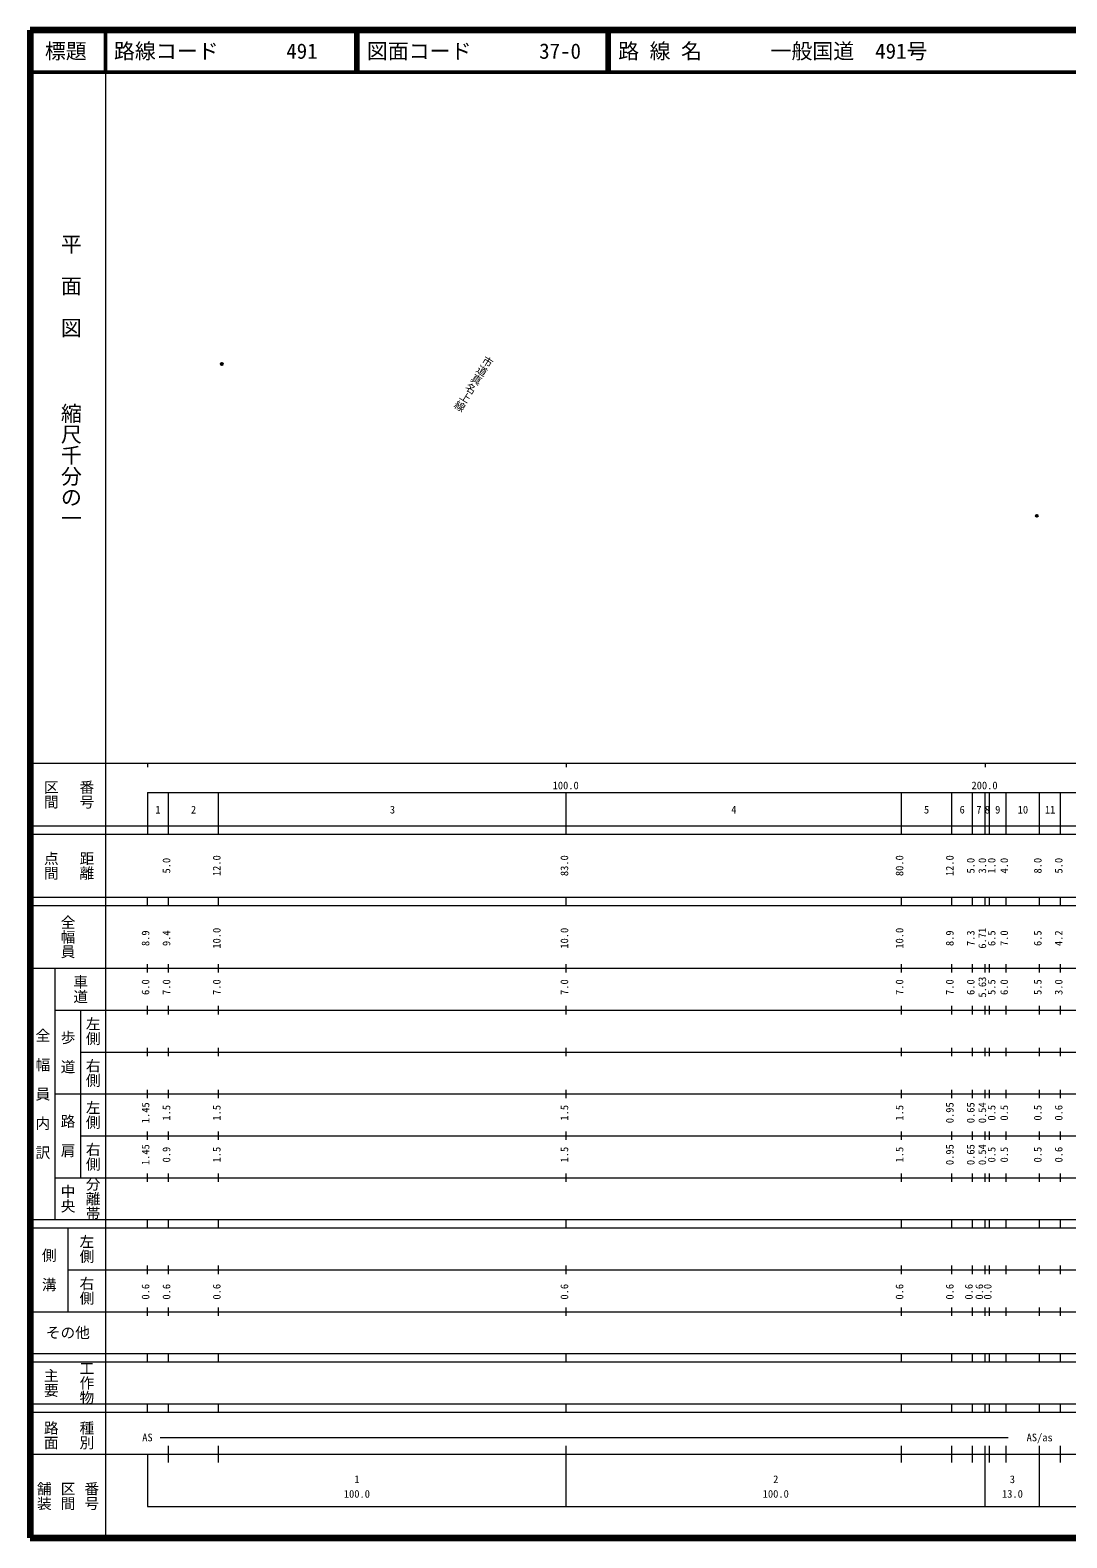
# Model space of a CAD drawing. Units: millimetres, scale not verified. Extents: x 40000 to 680000, y 20000 to 380000.
# Drawn here: x 40000 to 287490, y 20000 to 380000 of the extents above; entities that cross this region are included whole.
import ezdxf
from ezdxf.enums import TextEntityAlignment as Align

# ---------------------------------------------------------------- set-up
doc = ezdxf.new("R2010")
doc.units = ezdxf.units.MM
doc.header["$LTSCALE"] = 1000
doc.header["$PDMODE"] = 32
doc.header["$PDSIZE"] = 500
for name, color, linetype in [('M-BMK-HTXT', 7, 'Continuous'), ('M-OTRS', 6, 'Continuous'), ('M-TTL-TXT', 7, 'Continuous')]:
    doc.layers.add(name, color=color, linetype=linetype)
for name, color, linetype, lineweight in [('M-TTL', 2, 'Continuous', 140), ('M-TTL-BAND', 7, 'Continuous', 13), ('M-TTL-LINE', 7, 'Continuous', 50)]:
    doc.layers.add(name, color=color, linetype=linetype, lineweight=lineweight)
doc.styles.add('@ＭＳ ゴシック', font='')
doc.styles.add('ＭＳ ゴシック', font='')
doc.styles.get('@ＭＳ ゴシック').set_extended_font_data('@MS Gothic')
doc.styles.get('ＭＳ ゴシック').set_extended_font_data('MS Gothic')

msp = doc.modelspace()

# ---------------------------------------------------------------- linework, layer by layer
at = {"layer": 'M-OTRS'}
for p in [(85777, 300277), (280321, 264019)]:
    msp.add_point(p, dxfattribs=at)
at = {"layer": 'M-TTL'}
for p, q in [((40000, 380000), (40000, 20000)), ((680000, 380000), (40000, 380000)), ((40000, 20000), (680000, 20000))]:
    msp.add_line(p, q, dxfattribs=at)
at = {"layer": 'M-TTL-BAND'}
for p, q in [((58000, 370000), (58000, 20000)), ((40000, 205000), (579000, 205000)), ((68000, 205000), (68000, 204000)), ((168000, 205000), (168000, 204000)), ((268000, 205000), (268000, 204000)), ((68000, 198000), (579000, 198000)), ((68000, 198000), (68000, 188000)), ((73000, 188000), (73000, 198000)), ((85000, 188000), (85000, 198000)), ((168000, 188000), (168000, 198000)), ((248000, 188000), (248000, 198000)), ((260000, 188000), (260000, 198000)), ((265000, 188000), (265000, 198000)), ((268000, 188000), (268000, 198000)), ((269000, 188000), (269000, 198000)), ((273000, 188000), (273000, 198000)), ((281000, 188000), (281000, 198000)), ((286000, 188000), (286000, 198000)), ((40000, 190000), (579000, 190000)), ((40000, 188000), (579000, 188000)), ((40000, 173000), (579000, 173000)), ((68000, 171000), (68000, 173000)), ((73000, 171000), (73000, 173000)), ((85000, 171000), (85000, 173000)), ((168000, 171000), (168000, 173000)), ((248000, 171000), (248000, 173000)), ((260000, 171000), (260000, 173000)), ((265000, 171000), (265000, 173000)), ((268000, 171000), (268000, 173000)), ((269000, 171000), (269000, 173000)), ((273000, 171000), (273000, 173000)), ((281000, 171000), (281000, 173000)), ((286000, 171000), (286000, 173000)), ((40000, 171000), (579000, 171000)), ((40000, 156000), (579000, 156000)), ((46000, 96000), (46000, 156000)), ((68000, 155000), (68000, 157000)), ((73000, 155000), (73000, 157000)), ((85000, 155000), (85000, 157000)), ((168000, 155000), (168000, 157000)), ((248000, 155000), (248000, 157000)), ((260000, 155000), (260000, 157000)), ((265000, 155000), (265000, 157000)), ((268000, 155000), (268000, 157000)), ((269000, 155000), (269000, 157000)), ((273000, 155000), (273000, 157000)), ((281000, 155000), (281000, 157000)), ((286000, 155000), (286000, 157000)), ((46000, 146000), (579000, 146000)), ((52000, 146000), (52000, 106000)), ((68000, 145000), (68000, 147000)), ((73000, 145000), (73000, 147000)), ((85000, 145000), (85000, 147000)), ((168000, 145000), (168000, 147000)), ((248000, 145000), (248000, 147000)), ((260000, 145000), (260000, 147000)), ((265000, 145000), (265000, 147000)), ((268000, 145000), (268000, 147000)), ((269000, 145000), (269000, 147000)), ((273000, 145000), (273000, 147000)), ((281000, 145000), (281000, 147000)), ((286000, 145000), (286000, 147000)), ((68000, 135000), (68000, 137000)), ((73000, 135000), (73000, 137000)), ((85000, 135000), (85000, 137000)), ((168000, 135000), (168000, 137000)), ((248000, 135000), (248000, 137000)), ((260000, 135000), (260000, 137000)), ((265000, 135000), (265000, 137000)), ((268000, 135000), (268000, 137000)), ((269000, 135000), (269000, 137000)), ((273000, 135000), (273000, 137000)), ((281000, 135000), (281000, 137000)), ((286000, 135000), (286000, 137000)), ((52000, 136000), (579000, 136000)), ((46000, 126000), (579000, 126000)), ((68000, 125000), (68000, 127000)), ((73000, 125000), (73000, 127000)), ((85000, 125000), (85000, 127000)), ((168000, 125000), (168000, 127000)), ((248000, 125000), (248000, 127000)), ((260000, 125000), (260000, 127000)), ((265000, 125000), (265000, 127000)), ((268000, 125000), (268000, 127000)), ((269000, 125000), (269000, 127000)), ((273000, 125000), (273000, 127000)), ((281000, 125000), (281000, 127000)), ((286000, 125000), (286000, 127000)), ((52000, 116000), (579000, 116000)), ((68000, 115000), (68000, 117000)), ((73000, 115000), (73000, 117000)), ((85000, 115000), (85000, 117000)), ((168000, 115000), (168000, 117000)), ((248000, 115000), (248000, 117000)), ((260000, 115000), (260000, 117000)), ((265000, 115000), (265000, 117000)), ((268000, 115000), (268000, 117000)), ((269000, 115000), (269000, 117000)), ((273000, 115000), (273000, 117000)), ((281000, 115000), (281000, 117000)), ((286000, 115000), (286000, 117000)), ((46000, 106000), (579000, 106000)), ((68000, 105000), (68000, 107000)), ((73000, 105000), (73000, 107000)), ((85000, 105000), (85000, 107000)), ((168000, 105000), (168000, 107000)), ((248000, 105000), (248000, 107000)), ((260000, 105000), (260000, 107000)), ((265000, 105000), (265000, 107000)), ((268000, 105000), (268000, 107000)), ((269000, 105000), (269000, 107000)), ((273000, 105000), (273000, 107000)), ((281000, 105000), (281000, 107000)), ((286000, 105000), (286000, 107000)), ((40000, 96000), (579000, 96000)), ((40000, 94000), (579000, 94000)), ((49000, 94000), (49000, 74000)), ((68000, 94000), (68000, 96000)), ((73000, 94000), (73000, 96000)), ((85000, 94000), (85000, 96000)), ((168000, 94000), (168000, 96000)), ((248000, 94000), (248000, 96000)), ((260000, 94000), (260000, 96000)), ((265000, 94000), (265000, 96000)), ((268000, 94000), (268000, 96000)), ((269000, 94000), (269000, 96000)), ((273000, 94000), (273000, 96000)), ((281000, 94000), (281000, 96000)), ((286000, 94000), (286000, 96000)), ((49000, 84000), (579000, 84000)), ((68000, 83000), (68000, 85000)), ((73000, 83000), (73000, 85000)), ((85000, 83000), (85000, 85000)), ((168000, 83000), (168000, 85000)), ((248000, 83000), (248000, 85000)), ((260000, 83000), (260000, 85000)), ((265000, 83000), (265000, 85000)), ((268000, 83000), (268000, 85000)), ((269000, 83000), (269000, 85000)), ((273000, 83000), (273000, 85000)), ((281000, 83000), (281000, 85000)), ((286000, 83000), (286000, 85000)), ((40000, 74000), (579000, 74000)), ((68000, 73000), (68000, 75000)), ((73000, 73000), (73000, 75000)), ((85000, 73000), (85000, 75000)), ((168000, 73000), (168000, 75000)), ((248000, 73000), (248000, 75000)), ((260000, 73000), (260000, 75000)), ((265000, 73000), (265000, 75000)), ((268000, 73000), (268000, 75000)), ((269000, 73000), (269000, 75000)), ((273000, 73000), (273000, 75000)), ((281000, 73000), (281000, 75000)), ((286000, 73000), (286000, 75000)), ((40000, 64000), (579000, 64000)), ((40000, 62000), (579000, 62000)), ((68000, 62000), (68000, 64000)), ((73000, 62000), (73000, 64000)), ((85000, 62000), (85000, 64000)), ((168000, 62000), (168000, 64000)), ((248000, 62000), (248000, 64000)), ((260000, 62000), (260000, 64000)), ((265000, 62000), (265000, 64000)), ((268000, 62000), (268000, 64000)), ((269000, 62000), (269000, 64000)), ((273000, 62000), (273000, 64000)), ((281000, 62000), (281000, 64000)), ((286000, 62000), (286000, 64000)), ((40000, 52000), (579000, 52000)), ((68000, 50000), (68000, 52000)), ((73000, 50000), (73000, 52000)), ((85000, 50000), (85000, 52000)), ((168000, 50000), (168000, 52000)), ((248000, 50000), (248000, 52000)), ((260000, 50000), (260000, 52000)), ((265000, 50000), (265000, 52000)), ((268000, 50000), (268000, 52000)), ((269000, 50000), (269000, 52000)), ((273000, 50000), (273000, 52000)), ((281000, 50000), (281000, 52000)), ((286000, 50000), (286000, 52000)), ((40000, 50000), (579000, 50000)), ((71000, 44000), (273500, 44000)), ((40000, 40000), (579000, 40000)), ((68000, 40000), (68000, 27500)), ((73000, 38000), (73000, 42000)), ((85000, 38000), (85000, 42000)), ((168000, 27500), (168000, 42000)), ((248000, 38000), (248000, 42000)), ((260000, 38000), (260000, 42000)), ((265000, 38000), (265000, 42000)), ((268000, 27500), (268000, 42000)), ((269000, 38000), (269000, 42000)), ((273000, 38000), (273000, 42000)), ((281000, 27500), (281000, 42000)), ((286000, 38000), (286000, 42000)), ((68000, 27500), (579000, 27500))]:
    msp.add_line(p, q, dxfattribs=at)
at = {"layer": 'M-TTL-LINE'}
for p, q in [((58000, 380000), (58000, 370000)), ((117750, 380000), (117750, 370000)), ((118250, 380000), (118250, 370000)), ((177750, 380000), (177750, 370000)), ((178250, 380000), (178250, 370000)), ((40000, 370000), (680000, 370000))]:
    msp.add_line(p, q, dxfattribs=at)

# ---------------------------------------------------------------- texts
at = {"layer": 'M-BMK-HTXT', "style": '@ＭＳ ゴシック'}
msp.add_text('市道真名上線', height=1833, rotation=238.112, dxfattribs=at).set_placement((140636, 289956), align=Align.BOTTOM_RIGHT)
at = {"layer": 'M-TTL-BAND', "style": '@ＭＳ ゴシック'}
for s, p in [('平  面  図', (49777, 306475)), ('縮尺千分の一', (49777, 261030))]:
    msp.add_text(s, height=3666, rotation=270, dxfattribs=at).set_placement(p, align=Align.MIDDLE_RIGHT)
for s, p in [('区間', (45000, 197500)), ('番号', (53500, 197500)), ('点間', (45000, 180500)), ('距離', (53500, 180500)), ('全幅員', (49000, 163500)), ('車道', (52000, 151000)), ('左側', (55000, 141000)), ('全\u3000幅\u3000員\u3000内\u3000訳', (43000, 126000)), ('歩\u3000道', (49000, 136000)), ('右側', (55000, 131000)), ('左側', (55000, 121000)), ('路\u3000肩', (49000, 116000)), ('右側', (55000, 111000)), ('分離帯', (55000, 101000)), ('中央', (49000, 101000)), ('左側', (53500, 89000)), ('側\u3000溝', (44500, 84000)), ('右側', (53500, 79000)), ('工作物', (53500, 57000)), ('主要', (45000, 57000)), ('路面', (45000, 44500)), ('種別', (53500, 44500)), ('舗装', (43333, 30000)), ('区間', (49000, 30000)), ('番号', (54667, 30000))]:
    msp.add_text(s, height=2566, rotation=270, dxfattribs=at).set_placement(p, align=Align.MIDDLE_CENTER)
at = {"layer": 'M-TTL-BAND', "style": 'ＭＳ ゴシック'}
for s, p in [('100.0', (167844, 198195)), ('200.0', (267844, 198195)), ('1', (70500, 192405)), ('2', (79000, 192405)), ('3', (126500, 192405)), ('4', (208000, 192405)), ('5', (254000, 192405)), ('6', (262500, 192405)), ('7', (266500, 192405)), ('8', (268500, 192405)), ('9', (271000, 192405)), ('10', (277000, 192405)), ('11', (283500, 192405)), ('AS', (68000, 42500)), ('AS/as', (281000, 42500)), ('1', (118000, 32523)), ('2', (218000, 32523)), ('3', (274500, 32523)), ('100.0', (118000, 29033)), ('100.0', (218000, 29033)), ('13.0', (274500, 29033))]:
    msp.add_text(s, height=1833, dxfattribs=at).set_placement(p, align=Align.BOTTOM_CENTER)
for s, p in [('5.0', (74000, 180500)), ('12.0', (86000, 180500)), ('83.0', (169000, 180500)), ('80.0', (249000, 180500)), ('12.0', (261000, 180500)), ('5.0', (266000, 180500)), ('3.0', (268768, 180500)), ('1.0', (270996, 180500)), ('4.0', (274000, 180500)), ('8.0', (282000, 180500)), ('5.0', (287000, 180500)), ('8.9', (69000, 163174)), ('9.4', (74000, 163174)), ('10.0', (86000, 163174)), ('10.0', (169000, 163174)), ('10.0', (249000, 163174)), ('8.9', (261000, 163174)), ('7.3', (266000, 163174)), ('6.71', (268768, 163174)), ('6.5', (270996, 163174)), ('7.0', (274000, 163174)), ('6.5', (282000, 163174)), ('4.2', (287000, 163174)), ('6.0', (69000, 151500)), ('7.0', (74000, 151500)), ('7.0', (86000, 151500)), ('7.0', (169000, 151500)), ('7.0', (249000, 151500)), ('7.0', (261000, 151500)), ('6.0', (266000, 151500)), ('5.63', (268768, 151500)), ('5.5', (270996, 151500)), ('6.0', (274000, 151500)), ('5.5', (282000, 151500)), ('3.0', (287000, 151500)), ('1.45', (69000, 121500)), ('1.5', (74000, 121500)), ('1.5', (86000, 121500)), ('1.5', (169000, 121500)), ('1.5', (249000, 121500)), ('0.95', (261000, 121500)), ('0.65', (266000, 121500)), ('0.54', (268768, 121500)), ('0.5', (270996, 121500)), ('0.5', (274000, 121500)), ('0.5', (282000, 121500)), ('0.6', (287000, 121500)), ('1.45', (69000, 111500)), ('0.9', (74000, 111500)), ('1.5', (86000, 111500)), ('1.5', (169000, 111500)), ('1.5', (249000, 111500)), ('0.95', (261000, 111500)), ('0.65', (266000, 111500)), ('0.54', (268768, 111500)), ('0.5', (270996, 111500)), ('0.5', (274000, 111500)), ('0.5', (282000, 111500)), ('0.6', (287000, 111500)), ('0.6', (69000, 78764)), ('0.6', (74000, 78764)), ('0.6', (86000, 78764)), ('0.6', (169000, 78764)), ('0.6', (249000, 78764)), ('0.6', (261000, 78764)), ('0.6', (265555, 78764)), ('0.6', (268046, 78764)), ('0.6', (268046, 78764)), ('0.0', (270047, 78764))]:
    msp.add_text(s, height=1833, rotation=90, dxfattribs=at).set_placement(p, align=Align.BOTTOM_CENTER)
msp.add_text('その他', height=2566, dxfattribs=at).set_placement((49000, 69000), align=Align.MIDDLE_CENTER)
at = {"layer": 'M-TTL-TXT', "style": 'ＭＳ ゴシック'}
msp.add_text('標題', height=3666, dxfattribs=at).set_placement((48500, 375000), align=Align.MIDDLE_CENTER)
for s, p in [('路線コード', (60000, 375000)), ('491', (101142, 375000)), ('図面コード', (120380, 375000)), ('37-0', (161521, 375000)), ('路 線 名', (180380, 375000)), ('一般国道\u3000491号', (216734, 375000))]:
    msp.add_text(s, height=3666, dxfattribs=at).set_placement(p, align=Align.MIDDLE_LEFT)

doc.saveas('drawing.dxf')
